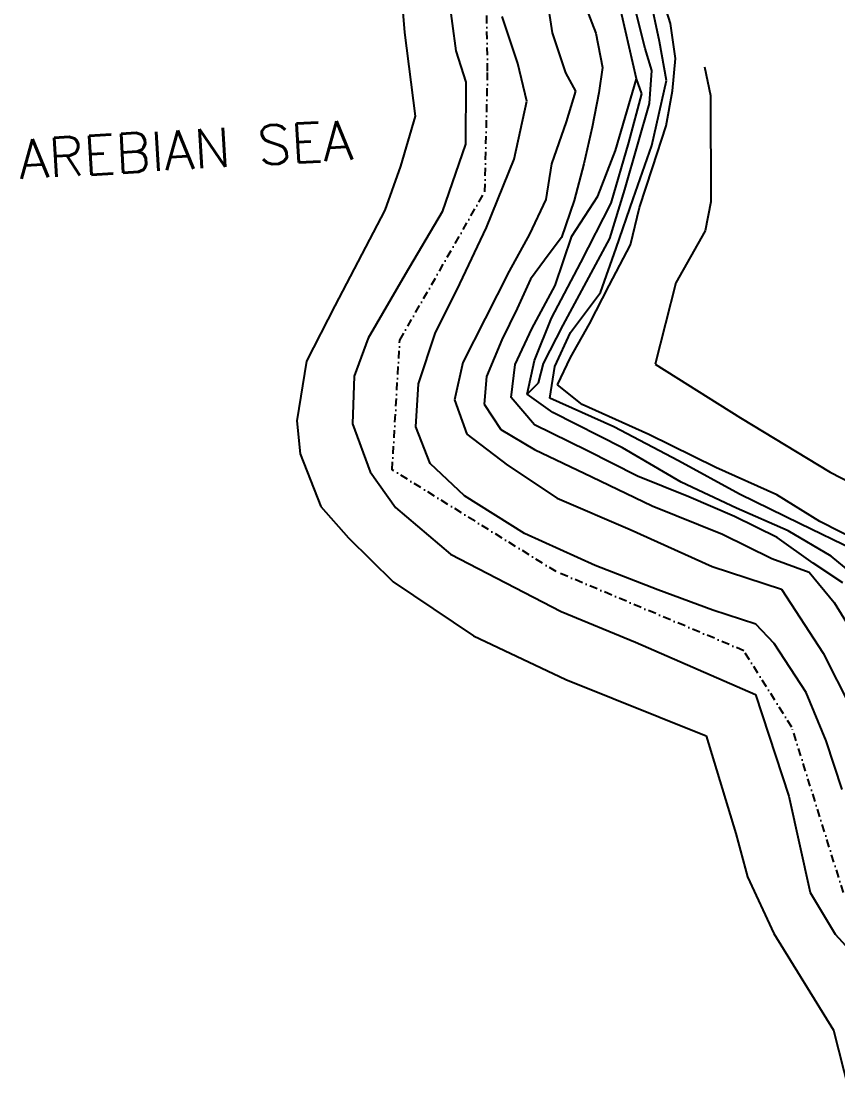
# Model space of a CAD drawing. Header units: metres. Extents: x 315344 to 316974, y 1878529 to 1880499.
# Drawn here: x 315344 to 315862, y 1878928 to 1879606 of the extents above; entities that cross this region are included whole.
import ezdxf

# ---------------------------------------------------------------- set-up
doc = ezdxf.new("R2010")
doc.units = ezdxf.units.M
doc.header["$MEASUREMENT"] = 0
doc.linetypes.add('DASHDOT', pattern=[1, 0.5, -0.25, 0, -0.25])
for name, color, linetype in [('LINE_WATER', 4, 'Continuous'), ('POLY_PARCEL', 6, 'Continuous'), ('TEXT_MAPIN', 7, 'Continuous'), ('V_BOUND_STREAM_LINE', 7, 'DASHDOT')]:
    doc.layers.add(name, color=color, linetype=linetype)
doc.styles.get("Standard").update_dxf_attribs({"font": 'simplex.shx'})

msp = doc.modelspace()

# ---------------------------------------------------------------- linework, layer by layer
at = {"layer": 'LINE_WATER'}
for p, q in [((315584.09, 1879630.64), (315586.69, 1879599.49)), ((315613.2, 1879634.55), (315619.39, 1879587.74)), ((315676.54, 1879624.26), (315680.49, 1879599.13)), ((315748.66, 1879593.77), (315742.06, 1879624.37)), ((315755.56, 1879605.2), (315748.41, 1879627.92)), ((315734.14, 1879570.02), (315722.37, 1879620.88)), ((315702.08, 1879614.87), (315708.22, 1879598.94)), ((315739.49, 1879589.21), (315733.96, 1879610.99)), ((315658.75, 1879579.81), (315648.67, 1879609.57)), ((315758.79, 1879582.98), (315755.56, 1879605.2)), ((315586.69, 1879599.49), (315593.49, 1879546.22)), ((315680.49, 1879599.13), (315689.03, 1879573.88)), ((315708.22, 1879598.94), (315712.39, 1879577.1)), ((315753.17, 1879568.87), (315748.66, 1879593.77)), ((315619.39, 1879587.74), (315625.75, 1879567.82)), ((315743.73, 1879575.24), (315739.49, 1879589.21)), ((315756.95, 1879562.32), (315758.79, 1879582.98)), ((315664.41, 1879555.77), (315658.75, 1879579.81)), ((315712.39, 1879577.1), (315710.19, 1879561.14)), ((315689.03, 1879573.88), (315695.25, 1879562.23)), ((315720.82, 1879524.4), (315734.14, 1879570.02)), ((315737.44, 1879560.5), (315734.14, 1879570.02)), ((315742.35, 1879554.31), (315743.73, 1879575.24)), ((315625.75, 1879567.82), (315625.52, 1879528.5)), ((315695.25, 1879562.23), (315689.33, 1879542.62)), ((315743.76, 1879527.75), (315753.17, 1879568.87)), ((315752.79, 1879540.23), (315756.95, 1879562.32)), ((315656.31, 1879518.98), (315664.41, 1879555.77)), ((315710.19, 1879561.14), (315705.8, 1879539.27)), ((315729.19, 1879529.62), (315737.44, 1879560.5)), ((315734.82, 1879528.45), (315742.35, 1879554.31)), ((315593.49, 1879546.22), (315584.26, 1879514.64)), ((315689.33, 1879542.62), (315679.99, 1879515.95)), ((315705.8, 1879539.27), (315700.56, 1879515.96)), ((315744.28, 1879513.46), (315752.79, 1879540.23)), ((315625.52, 1879528.5), (315610.71, 1879485.5)), ((315717.89, 1879491), (315729.19, 1879529.62)), ((315726.62, 1879499.64), (315734.82, 1879528.45)), ((315709.43, 1879495.42), (315720.82, 1879524.4)), ((315731.91, 1879493.75), (315743.76, 1879527.75)), ((315638.84, 1879475.66), (315656.31, 1879518.98)), ((315679.99, 1879515.95), (315676.53, 1879493.43)), ((315700.56, 1879515.96), (315694.38, 1879492.84)), ((315584.26, 1879514.64), (315574.3, 1879486.7)), ((315736.05, 1879488.37), (315744.28, 1879513.46)), ((315692.96, 1879470.07), (315709.43, 1879495.42)), ((315717.1, 1879468.68), (315726.62, 1879499.64)), ((315676.53, 1879493.43), (315666.17, 1879471.28)), ((315694.38, 1879492.84), (315686.37, 1879469.37)), ((315698.67, 1879453.38), (315717.89, 1879491)), ((315721.06, 1879462.43), (315731.91, 1879493.75)), ((315730.15, 1879464.52), (315736.05, 1879488.37)), ((315574.3, 1879486.7), (315542.54, 1879425.92)), ((315610.71, 1879485.5), (315587.19, 1879445.76)), ((315621.87, 1879439.92), (315638.84, 1879475.66)), ((315666.17, 1879471.28), (315653.21, 1879447.82)), ((315686.37, 1879469.37), (315678.53, 1879458.86)), ((315682.4, 1879438.82), (315692.96, 1879470.07)), ((315702.39, 1879441.16), (315717.1, 1879468.68)), ((315711.19, 1879434.36), (315721.06, 1879462.43)), ((315716.78, 1879438.75), (315730.15, 1879464.52)), ((315678.53, 1879458.86), (315666.85, 1879442.8)), ((315653.21, 1879447.82), (315637.96, 1879417.76)), ((315680.18, 1879418.12), (315698.67, 1879453.38)), ((315587.19, 1879445.76), (315563.72, 1879405.4)), ((315666.85, 1879442.8), (315658.33, 1879424.16)), ((315687.47, 1879413.62), (315702.39, 1879441.16)), ((315606.23, 1879408.35), (315621.87, 1879439.92)), ((315667.68, 1879411.27), (315682.4, 1879438.82)), ((315692.13, 1879408.96), (315711.19, 1879434.36)), ((315704.25, 1879414.52), (315716.78, 1879438.75)), ((315542.54, 1879425.92), (315524.56, 1879390.68)), ((315658.33, 1879424.16), (315648.49, 1879404.28)), ((315637.96, 1879417.76), (315623.72, 1879390.03)), ((315669.37, 1879391.16), (315680.18, 1879418.12)), ((315675.06, 1879389.35), (315687.47, 1879413.62)), ((315692.12, 1879393.07), (315704.25, 1879414.52)), ((315595.65, 1879376.45), (315606.23, 1879408.35)), ((315657.08, 1879388.57), (315667.68, 1879411.27)), ((315682.17, 1879387.29), (315692.13, 1879408.96)), ((315563.72, 1879405.4), (315554.73, 1879381.29)), ((315648.49, 1879404.28), (315638.85, 1879380.95)), ((315683.8, 1879375.71), (315692.12, 1879393.07)), ((315524.56, 1879390.68), (315518.33, 1879352.96)), ((315623.72, 1879390.03), (315618.42, 1879366.27)), ((315654.47, 1879367.73), (315657.08, 1879388.57)), ((315664.64, 1879369.8), (315669.37, 1879391.16)), ((315671.84, 1879376.92), (315675.06, 1879389.35)), ((315679.12, 1879367.19), (315682.17, 1879387.29)), ((315554.73, 1879381.29), (315553.66, 1879351.04)), ((315638.85, 1879380.95), (315637.44, 1879363.42)), ((315593.93, 1879349.14), (315595.65, 1879376.45)), ((315664.64, 1879369.8), (315671.84, 1879376.92)), ((315699.58, 1879363.26), (315683.8, 1879375.71)), ((315618.42, 1879366.27), (315626.38, 1879344.42)), ((315669.26, 1879350.45), (315654.47, 1879367.73)), ((315680.91, 1879358.09), (315664.64, 1879369.8)), ((315719.66, 1879349.05), (315679.12, 1879367.19)), ((315637.44, 1879363.42), (315647.98, 1879347.5)), ((315741.96, 1879344.26), (315699.58, 1879363.26)), ((315518.33, 1879352.96), (315520.61, 1879332.05)), ((315725.19, 1879335.8), (315680.91, 1879358.09)), ((315553.66, 1879351.04), (315564.89, 1879320.56)), ((315603, 1879325.75), (315593.93, 1879349.14)), ((315647.98, 1879347.5), (315669.21, 1879334.76)), ((315702.51, 1879334.01), (315669.26, 1879350.45)), ((315760.69, 1879327.44), (315719.66, 1879349.05)), ((315626.38, 1879344.42), (315652.17, 1879324.75)), ((315784.46, 1879323.23), (315741.96, 1879344.26)), ((315520.61, 1879332.05), (315533.62, 1879298.61)), ((315669.21, 1879334.76), (315705.77, 1879317.36)), ((315734.61, 1879317.73), (315702.51, 1879334.01)), ((315762.44, 1879313.98), (315725.19, 1879335.8)), ((315624.83, 1879305.33), (315603, 1879325.75)), ((315652.17, 1879324.75), (315683.76, 1879303.9)), ((315799.36, 1879306.28), (315760.69, 1879327.44)), ((315564.89, 1879320.56), (315581.01, 1879297.92)), ((315823.24, 1879305.85), (315784.46, 1879323.23)), ((315705.77, 1879317.36), (315744.01, 1879298.9)), ((315767.2, 1879304.72), (315734.61, 1879317.73)), ((315797.64, 1879297.56), (315762.44, 1879313.98)), ((315662.93, 1879281.31), (315624.83, 1879305.33)), ((315796.29, 1879292.2), (315767.2, 1879304.72)), ((315837.9, 1879287.44), (315799.36, 1879306.28)), ((315850.36, 1879288.9), (315823.24, 1879305.85)), ((315533.62, 1879298.61), (315551.13, 1879278.58)), ((315581.01, 1879297.92), (315615.96, 1879268.35)), ((315683.76, 1879303.9), (315730.1, 1879284)), ((315744.01, 1879298.9), (315788.69, 1879280.98)), ((315830.39, 1879283.03), (315797.64, 1879297.56)), ((315823.35, 1879278.87), (315796.29, 1879292.2)), ((315730.1, 1879284), (315782.19, 1879260.43)), ((315871.93, 1879270.95), (315837.9, 1879287.44)), ((315876.32, 1879275.94), (315850.36, 1879288.9)), ((315551.13, 1879278.58), (315579.62, 1879250.78)), ((315707.73, 1879261.13), (315662.93, 1879281.31)), ((315788.69, 1879280.98), (315820.05, 1879265.42)), ((315846.18, 1879262.52), (315823.35, 1879278.87)), ((315857.69, 1879267.03), (315830.39, 1879283.03)), ((315615.96, 1879268.35), (315686.13, 1879231.88)), ((315820.05, 1879265.42), (315843.59, 1879256.74)), ((315876.82, 1879251.13), (315857.69, 1879267.03)), ((315747.53, 1879245.68), (315707.73, 1879261.13)), ((315782.19, 1879260.43), (315826.01, 1879246.01)), ((315865.08, 1879250.1), (315846.18, 1879262.52)), ((315579.62, 1879250.78), (315630.64, 1879216.4)), ((315843.59, 1879256.74), (315859.64, 1879237.68)), ((315782.45, 1879232.78), (315747.53, 1879245.68)), ((315826.01, 1879246.01), (315852.64, 1879205.42)), ((315859.64, 1879237.68), (315873.58, 1879215.03)), ((315686.13, 1879231.88), (315733.52, 1879212.43)), ((315809.91, 1879223.84), (315782.45, 1879232.78)), ((315821.49, 1879211.47), (315809.91, 1879223.84)), ((315630.64, 1879216.4), (315689.16, 1879188.77)), ((315733.52, 1879212.43), (315809.68, 1879179.18)), ((315841.73, 1879180.42), (315821.49, 1879211.47)), ((315852.64, 1879205.42), (315870.13, 1879170.77)), ((315689.16, 1879188.77), (315778.2, 1879152.92)), ((315809.68, 1879179.18), (315830.76, 1879114.68)), ((315854.38, 1879149.86), (315841.73, 1879180.42)), ((315778.2, 1879152.92), (315797.1, 1879090.89)), ((315864.53, 1879118.85), (315854.38, 1879149.86)), ((315830.76, 1879114.68), (315844.4, 1879053.53)), ((315797.1, 1879090.89), (315804.5, 1879063.44)), ((315804.5, 1879063.44), (315821.34, 1879027.59)), ((315844.4, 1879053.53), (315860.12, 1879027.09)), ((315821.34, 1879027.59), (315859.18, 1878966.13)), ((315860.12, 1879027.09), (315878.13, 1879007.22)), ((315859.18, 1878966.13), (315868.8, 1878927.76))]:
    msp.add_line(p, q, dxfattribs=at)
at = {"layer": 'POLY_PARCEL'}
for p, q in [((315777.31, 1879577.55), (315780.93, 1879559.42)), ((315780.93, 1879559.42), (315781.33, 1879491.99)), ((315781.33, 1879491.99), (315777.61, 1879473.46)), ((315777.61, 1879473.46), (315758.94, 1879440.54)), ((315758.94, 1879440.54), (315745.88, 1879388.8)), ((315745.88, 1879388.8), (315800.05, 1879354.78)), ((315800.05, 1879354.78), (315857.07, 1879320.36)), ((315857.07, 1879320.36), (315895.19, 1879300.34))]:
    msp.add_line(p, q, dxfattribs=at)
at = {"layer": 'V_BOUND_STREAM_LINE', "ltscale": 10}
for p, q in [((315639.55, 1879574.86), (315637.95, 1879670.38)), ((315637.78, 1879498.39), (315639.55, 1879574.86)), ((315583.77, 1879404.16), (315637.78, 1879498.39)), ((315578.94, 1879321.85), (315583.77, 1879404.16)), ((315683, 1879257.21), (315578.94, 1879321.85)), ((315802.09, 1879207.01), (315683, 1879257.21)), ((315832.68, 1879158.45), (315802.09, 1879207.01)), ((315865.44, 1879053.44), (315832.68, 1879158.45))]:
    msp.add_line(p, q, dxfattribs=at)

# ---------------------------------------------------------------- texts
at = {"layer": 'TEXT_MAPIN', "ltscale": 10}
msp.add_text('AREBIAN SEA', height=24.7925, rotation=3.33674, dxfattribs=at).set_placement((315342.47, 1879506.48))

doc.saveas('drawing.dxf')
